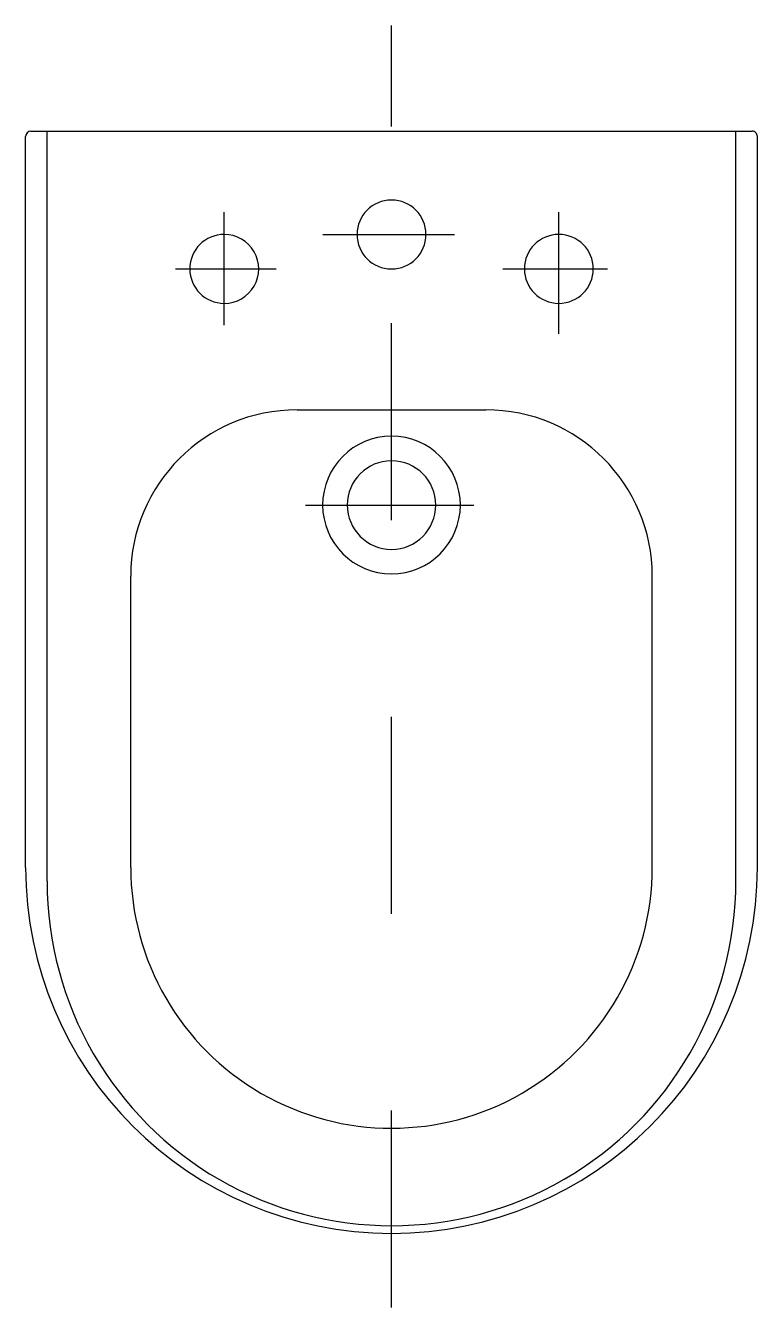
# Model space of a CAD drawing. Extents: x -314.923 to -314.551, y 252.524 to 253.175.
import ezdxf

# ---------------------------------------------------------------- set-up
doc = ezdxf.new("R2010")
doc.units = 0
doc.header["$LTSCALE"] = 0.28
doc.header["$MEASUREMENT"] = 0
doc.linetypes.add('AXES', pattern=[0.54, 0.3, -0.08, 0.08, -0.08])
doc.linetypes.add('CONTINU', pattern=[0])
doc.layers.get('0').update_dxf_attribs({"linetype": 'CONTINUOUS'})
doc.layers.add('DECA_EIXOS', color=5, linetype='AXES')

msp = doc.modelspace()

# ---------------------------------------------------------------- linework, layer by layer
at = {"linetype": 'CONTINU'}
for points in [[(-314.92056, 253.12163, 0.41421), (-314.92323, 253.11896)], [(-314.55142, 253.11896, 0.414248), (-314.55409, 253.12163)], [(-314.73732, 253.08663, 1), (-314.73732, 253.05163)], [(-314.73732, 253.05163, 1), (-314.73732, 253.08663)], [(-314.82232, 253.06913, 1), (-314.82232, 253.03413)], [(-314.82232, 253.03413, 1.000022), (-314.82232, 253.06913)], [(-314.65232, 253.06913, 1), (-314.65232, 253.03413)], [(-314.65232, 253.03413, 1), (-314.65232, 253.06913)], [(-314.78533, 252.98003, 0.414213), (-314.86982, 252.89553)], [(-314.60482, 252.89553, 0.414212), (-314.68932, 252.98003)], [(-314.73732, 252.96663, 1), (-314.73732, 252.89663)], [(-314.73732, 252.89663, 1), (-314.73732, 252.96663)], [(-314.73732, 252.95413, 1), (-314.73732, 252.90913)], [(-314.73732, 252.90913, 1), (-314.73732, 252.95413)], [(-314.92323, 252.74753, 0.999999), (-314.55142, 252.74753)], [(-314.86982, 252.74753, 1.000929), (-314.60482, 252.74778)], [(-314.91232, 252.74052, 1.000933), (-314.56232, 252.74085)]]:
    msp.add_lwpolyline(points, format="xyb", dxfattribs=at)
for points in [[(-314.92323, 252.74753), (-314.92323, 253.11896)], [(-314.92056, 253.12163), (-314.55409, 253.12163)], [(-314.91232, 252.74052), (-314.91232, 253.12163)], [(-314.56232, 252.74085), (-314.56232, 253.12163)], [(-314.55142, 252.74753), (-314.55142, 253.11896)], [(-314.78533, 252.98003), (-314.68932, 252.98003)], [(-314.86982, 252.74753), (-314.86982, 252.89553)], [(-314.60482, 252.74778), (-314.60482, 252.89553)]]:
    msp.add_lwpolyline(points, dxfattribs=at)
at = {"layer": 'DECA_EIXOS'}
for points in [[(-314.73732, 252.52401), (-314.73732, 253.17523)], [(-314.82232, 253.02303), (-314.82232, 253.08038)], [(-314.65232, 253.01857), (-314.65232, 253.08038)], [(-314.77216, 253.06913), (-314.70523, 253.06913)], [(-314.84702, 253.05163), (-314.79594, 253.05163)], [(-314.6808, 253.05163), (-314.62763, 253.05163)], [(-314.78107, 252.93163), (-314.69547, 252.93163)]]:
    msp.add_lwpolyline(points, dxfattribs=at)

doc.saveas('drawing.dxf')
